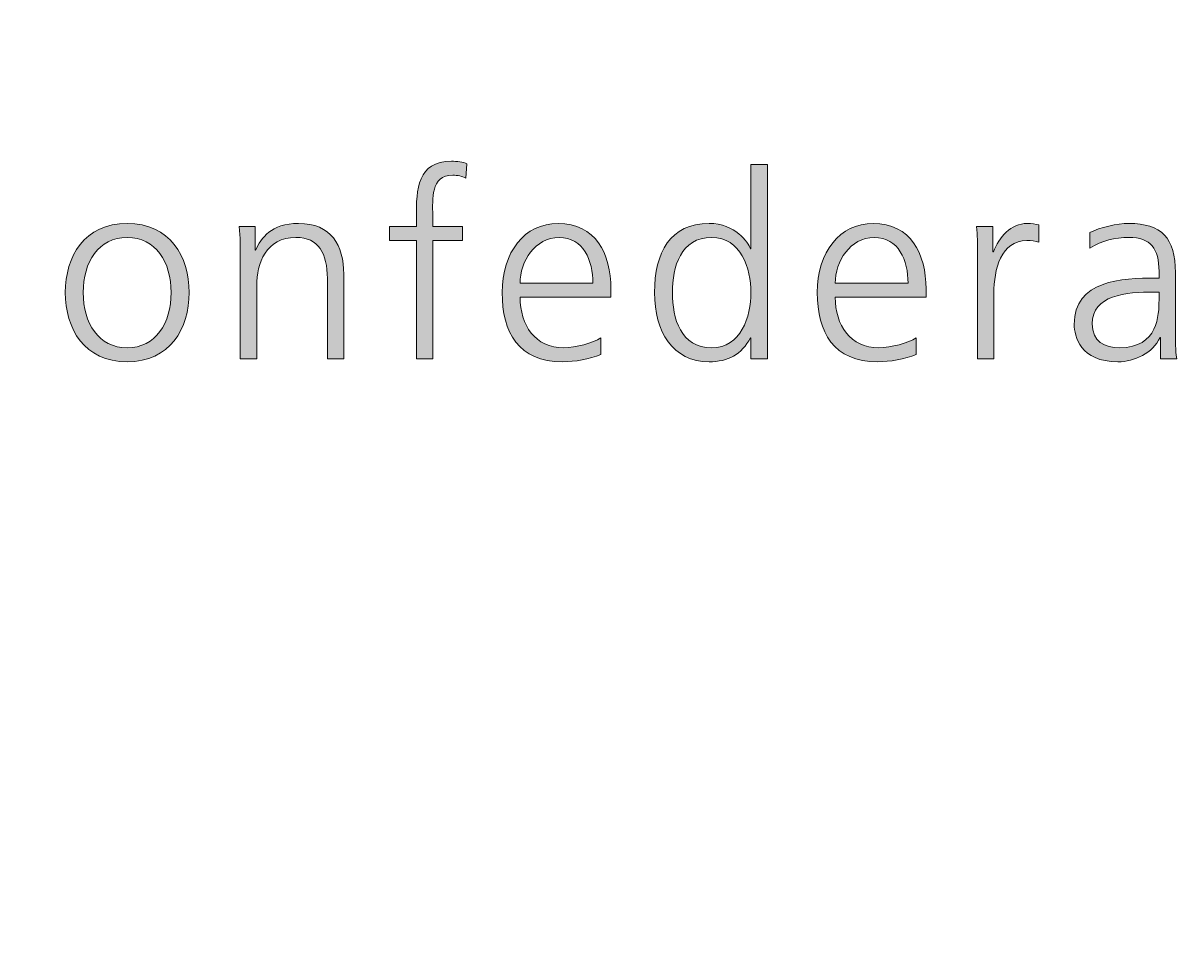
# Model space of a CAD drawing. Header units: millimetres. Extents: x 234 to 444, y 156 to 226.
# Drawn here: x 267.21 to 275.69, y 200.04 to 206.71 of the extents above; entities that cross this region are included whole.
import ezdxf

# ---------------------------------------------------------------- set-up
doc = ezdxf.new("R2010")
doc.units = ezdxf.units.MM
doc.header["$MEASUREMENT"] = 0
doc.layers.get('0').update_dxf_attribs({"lineweight": 0})

# ---------------------------------------------------------------- blocks, each defined once
blk = doc.blocks.new('Block_1')
at = {"transparency": 33554687}
h = blk.add_hatch(color=7, dxfattribs=at)
h.dxf.hatch_style = 2
edge = h.paths.add_edge_path()
edge.add_spline(control_points=[(270.091, 205.1139), (270.091, 205.1139), (269.8947, 205.1139), (269.8947, 205.1139), (269.8947, 205.1139), (269.8947, 205.2164), (269.8947, 205.2164), (269.8947, 205.2164), (270.091, 205.2164), (270.091, 205.2164), (270.091, 205.2164), (270.091, 205.2866), (270.091, 205.2866), (270.091, 205.4898), (270.0985, 205.6948), (270.3482, 205.6948), (270.3864, 205.6948), (270.4378, 205.6892), (270.4606, 205.6758), (270.4606, 205.6758), (270.4531, 205.5714), (270.4531, 205.5714), (270.4283, 205.5847), (270.3921, 205.5923), (270.3577, 205.5923), (270.1939, 205.5923), (270.211, 205.4157), (270.211, 205.3), (270.211, 205.3), (270.211, 205.2164), (270.211, 205.2164), (270.211, 205.2164), (270.4302, 205.2164), (270.4302, 205.2164), (270.4302, 205.2164), (270.4302, 205.1139), (270.4302, 205.1139), (270.4302, 205.1139), (270.211, 205.1139), (270.211, 205.1139), (270.211, 205.1139), (270.211, 204.2481), (270.211, 204.2481), (270.211, 204.2481), (270.091, 204.2481), (270.091, 204.2481), (270.091, 204.2481), (270.091, 205.1139), (270.091, 205.1139)], knot_values=[0, 0, 0, 0, 1, 1, 1, 2, 2, 2, 3, 3, 3, 4, 4, 4, 5, 5, 5, 6, 6, 6, 7, 7, 7, 8, 8, 8, 9, 9, 9, 10, 10, 10, 11, 11, 11, 12, 12, 12, 13, 13, 13, 14, 14, 14, 15, 15, 15, 16, 16, 16, 16], degree=3, periodic=0)
edge.add_line((270.091, 205.1139), (270.091, 205.1139))
h = blk.add_hatch(color=7, dxfattribs=at)
h.dxf.hatch_style = 2
edge = h.paths.add_edge_path()
edge.add_spline(control_points=[(272.2559, 204.3278), (272.4693, 204.3278), (272.5436, 204.5557), (272.5436, 204.7323), (272.5436, 204.9088), (272.4693, 205.1366), (272.2559, 205.1366), (272.0272, 205.1366), (271.9681, 204.9202), (271.9681, 204.7323), (271.9681, 204.5442), (272.0272, 204.3278), (272.2559, 204.3278)], knot_values=[0, 0, 0, 0, 1, 1, 1, 2, 2, 2, 3, 3, 3, 4, 4, 4, 4], degree=3, periodic=0)
edge = h.paths.add_edge_path()
edge.add_spline(control_points=[(272.6638, 204.2481), (272.6638, 204.2481), (272.5436, 204.2481), (272.5436, 204.2481), (272.5436, 204.2481), (272.5436, 204.4019), (272.5436, 204.4019), (272.5436, 204.4019), (272.5399, 204.4019), (272.5399, 204.4019), (272.475, 204.2785), (272.3759, 204.2254), (272.2368, 204.2254), (271.97, 204.2254), (271.8366, 204.4455), (271.8366, 204.7323), (271.8366, 205.0266), (271.9509, 205.2392), (272.2368, 205.2392), (272.4274, 205.2392), (272.5227, 205.1006), (272.5399, 205.0531), (272.5399, 205.0531), (272.5436, 205.0531), (272.5436, 205.0531), (272.5436, 205.0531), (272.5436, 205.6721), (272.5436, 205.6721), (272.5436, 205.6721), (272.6638, 205.6721), (272.6638, 205.6721), (272.6638, 205.6721), (272.6638, 204.2481), (272.6638, 204.2481)], knot_values=[0, 0, 0, 0, 1, 1, 1, 2, 2, 2, 3, 3, 3, 4, 4, 4, 5, 5, 5, 6, 6, 6, 7, 7, 7, 8, 8, 8, 9, 9, 9, 10, 10, 10, 11, 11, 11, 11], degree=3, periodic=0)
edge.add_line((272.6638, 204.2481), (272.6638, 204.2481))
h = blk.add_hatch(color=7, dxfattribs=at)
h.dxf.hatch_style = 2
edge = h.paths.add_edge_path()
edge.add_spline(control_points=[(267.9717, 204.3278), (268.1814, 204.3278), (268.2938, 204.5082), (268.2938, 204.7323), (268.2938, 204.9563), (268.1814, 205.1366), (267.9717, 205.1366), (267.7621, 205.1366), (267.6496, 204.9563), (267.6496, 204.7323), (267.6496, 204.5082), (267.7621, 204.3278), (267.9717, 204.3278)], knot_values=[0, 0, 0, 0, 1, 1, 1, 2, 2, 2, 3, 3, 3, 4, 4, 4, 4], degree=3, periodic=0)
edge = h.paths.add_edge_path()
edge.add_spline(control_points=[(267.9717, 205.2392), (268.2862, 205.2392), (268.4253, 204.9962), (268.4253, 204.7323), (268.4253, 204.4684), (268.2862, 204.2254), (267.9717, 204.2254), (267.6573, 204.2254), (267.5182, 204.4684), (267.5182, 204.7323), (267.5182, 204.9962), (267.6573, 205.2392), (267.9717, 205.2392)], knot_values=[0, 0, 0, 0, 1, 1, 1, 2, 2, 2, 3, 3, 3, 4, 4, 4, 4], degree=3, periodic=0)
edge.add_line((267.9717, 205.2392), (267.9717, 205.2392))
h = blk.add_hatch(color=7, dxfattribs=at)
h.dxf.hatch_style = 2
edge = h.paths.add_edge_path()
edge.add_spline(control_points=[(268.8007, 204.9885), (268.8007, 205.0626), (268.8007, 205.1385), (268.7932, 205.2164), (268.7932, 205.2164), (268.9094, 205.2164), (268.9094, 205.2164), (268.9094, 205.2164), (268.9094, 205.0436), (268.9094, 205.0436), (268.9094, 205.0436), (268.9132, 205.0436), (268.9132, 205.0436), (268.9531, 205.131), (269.0256, 205.2392), (269.2276, 205.2392), (269.4678, 205.2392), (269.5592, 205.0797), (269.5592, 204.8671), (269.5592, 204.8671), (269.5592, 204.2481), (269.5592, 204.2481), (269.5592, 204.2481), (269.4391, 204.2481), (269.4391, 204.2481), (269.4391, 204.2481), (269.4391, 204.8367), (269.4391, 204.8367), (269.4391, 205.0189), (269.3744, 205.1366), (269.2086, 205.1366), (268.9893, 205.1366), (268.9208, 204.9449), (268.9208, 204.7836), (268.9208, 204.7836), (268.9208, 204.2481), (268.9208, 204.2481), (268.9208, 204.2481), (268.8007, 204.2481), (268.8007, 204.2481), (268.8007, 204.2481), (268.8007, 204.9885), (268.8007, 204.9885)], knot_values=[0, 0, 0, 0, 1, 1, 1, 2, 2, 2, 3, 3, 3, 4, 4, 4, 5, 5, 5, 6, 6, 6, 7, 7, 7, 8, 8, 8, 9, 9, 9, 10, 10, 10, 11, 11, 11, 12, 12, 12, 13, 13, 13, 14, 14, 14, 14], degree=3, periodic=0)
edge.add_line((268.8007, 204.9885), (268.8007, 204.9885))
h = blk.add_hatch(color=7, dxfattribs=at)
h.dxf.hatch_style = 2
edge = h.paths.add_edge_path()
edge.add_spline(control_points=[(271.3849, 204.8006), (271.3849, 204.9696), (271.3163, 205.1366), (271.1373, 205.1366), (270.9599, 205.1366), (270.8513, 204.9601), (270.8513, 204.8006), (270.8513, 204.8006), (271.3849, 204.8006), (271.3849, 204.8006)], knot_values=[0, 0, 0, 0, 1, 1, 1, 2, 2, 2, 3, 3, 3, 3], degree=3, periodic=0)
edge = h.paths.add_edge_path()
edge.add_spline(control_points=[(271.4441, 204.2785), (271.3603, 204.2443), (271.2516, 204.2254), (271.1619, 204.2254), (270.8399, 204.2254), (270.7198, 204.4418), (270.7198, 204.7323), (270.7198, 205.0284), (270.8838, 205.2392), (271.1296, 205.2392), (271.404, 205.2392), (271.5165, 205.0189), (271.5165, 204.7588), (271.5165, 204.7588), (271.5165, 204.6981), (271.5165, 204.6981), (271.5165, 204.6981), (270.8513, 204.6981), (270.8513, 204.6981), (270.8513, 204.493), (270.9619, 204.3278), (271.1715, 204.3278), (271.2592, 204.3278), (271.3869, 204.3639), (271.4441, 204.3999), (271.4441, 204.3999), (271.4441, 204.2785), (271.4441, 204.2785)], knot_values=[0, 0, 0, 0, 1, 1, 1, 2, 2, 2, 3, 3, 3, 4, 4, 4, 5, 5, 5, 6, 6, 6, 7, 7, 7, 8, 8, 8, 9, 9, 9, 9], degree=3, periodic=0)
edge.add_line((271.4441, 204.2785), (271.4441, 204.2785))
h = blk.add_hatch(color=7, dxfattribs=at)
h.dxf.hatch_style = 2
edge = h.paths.add_edge_path()
edge.add_spline(control_points=[(273.6947, 204.8006), (273.6947, 204.9696), (273.6261, 205.1366), (273.447, 205.1366), (273.2697, 205.1366), (273.1611, 204.9601), (273.1611, 204.8006), (273.1611, 204.8006), (273.6947, 204.8006), (273.6947, 204.8006)], knot_values=[0, 0, 0, 0, 1, 1, 1, 2, 2, 2, 3, 3, 3, 3], degree=3, periodic=0)
edge = h.paths.add_edge_path()
edge.add_spline(control_points=[(273.7538, 204.2785), (273.67, 204.2443), (273.5614, 204.2254), (273.4717, 204.2254), (273.1497, 204.2254), (273.0296, 204.4418), (273.0296, 204.7323), (273.0296, 205.0284), (273.1936, 205.2392), (273.4393, 205.2392), (273.7138, 205.2392), (273.8263, 205.0189), (273.8263, 204.7588), (273.8263, 204.7588), (273.8263, 204.6981), (273.8263, 204.6981), (273.8263, 204.6981), (273.1611, 204.6981), (273.1611, 204.6981), (273.1611, 204.493), (273.2717, 204.3278), (273.4813, 204.3278), (273.5689, 204.3278), (273.6967, 204.3639), (273.7538, 204.3999), (273.7538, 204.3999), (273.7538, 204.2785), (273.7538, 204.2785)], knot_values=[0, 0, 0, 0, 1, 1, 1, 2, 2, 2, 3, 3, 3, 4, 4, 4, 5, 5, 5, 6, 6, 6, 7, 7, 7, 8, 8, 8, 9, 9, 9, 9], degree=3, periodic=0)
edge.add_line((273.7538, 204.2785), (273.7538, 204.2785))
h = blk.add_hatch(color=7, dxfattribs=at)
h.dxf.hatch_style = 2
edge = h.paths.add_edge_path()
edge.add_spline(control_points=[(274.2036, 205), (274.2036, 205.1063), (274.2036, 205.1462), (274.1961, 205.2164), (274.1961, 205.2164), (274.3161, 205.2164), (274.3161, 205.2164), (274.3161, 205.2164), (274.3161, 205.0304), (274.3161, 205.0304), (274.3161, 205.0304), (274.3199, 205.0304), (274.3199, 205.0304), (274.3638, 205.1385), (274.4457, 205.2392), (274.5696, 205.2392), (274.5982, 205.2392), (274.6325, 205.2335), (274.6535, 205.2278), (274.6535, 205.2278), (274.6535, 205.1024), (274.6535, 205.1024), (274.6287, 205.1101), (274.5963, 205.1139), (274.5658, 205.1139), (274.3752, 205.1139), (274.3237, 204.9012), (274.3237, 204.7266), (274.3237, 204.7266), (274.3237, 204.2481), (274.3237, 204.2481), (274.3237, 204.2481), (274.2037, 204.2481), (274.2037, 204.2481), (274.2037, 204.2481), (274.2037, 205), (274.2037, 205)], knot_values=[0, 0, 0, 0, 1, 1, 1, 2, 2, 2, 3, 3, 3, 4, 4, 4, 5, 5, 5, 6, 6, 6, 7, 7, 7, 8, 8, 8, 9, 9, 9, 10, 10, 10, 11, 11, 11, 12, 12, 12, 12], degree=3, periodic=0)
edge.add_line((274.2037, 205), (274.2036, 205))
h = blk.add_hatch(color=7, dxfattribs=at)
h.dxf.hatch_style = 2
edge = h.paths.add_edge_path()
edge.add_spline(control_points=[(275.5339, 204.7361), (275.5339, 204.7361), (275.4996, 204.7361), (275.4996, 204.7361), (275.2919, 204.7361), (275.0441, 204.7151), (275.0441, 204.5025), (275.0441, 204.3753), (275.1356, 204.3278), (275.2461, 204.3278), (275.5281, 204.3278), (275.5339, 204.5728), (275.5339, 204.6772), (275.5339, 204.6772), (275.5339, 204.7361), (275.5339, 204.7361)], knot_values=[0, 0, 0, 0, 1, 1, 1, 2, 2, 2, 3, 3, 3, 4, 4, 4, 5, 5, 5, 5], degree=3, periodic=0)
edge = h.paths.add_edge_path()
edge.add_spline(control_points=[(275.5453, 204.4038), (275.5453, 204.4038), (275.5415, 204.4038), (275.5415, 204.4038), (275.4882, 204.288), (275.3529, 204.2254), (275.2327, 204.2254), (274.9564, 204.2254), (274.9126, 204.4114), (274.9126, 204.4988), (274.9126, 204.8233), (275.2595, 204.8385), (275.511, 204.8385), (275.511, 204.8385), (275.5339, 204.8385), (275.5339, 204.8385), (275.5339, 204.8385), (275.5339, 204.8879), (275.5339, 204.8879), (275.5339, 205.0531), (275.4748, 205.1366), (275.3128, 205.1366), (275.2117, 205.1366), (275.1165, 205.1139), (275.027, 205.057), (275.027, 205.057), (275.027, 205.1727), (275.027, 205.1727), (275.1012, 205.2088), (275.227, 205.2392), (275.3128, 205.2392), (275.5529, 205.2392), (275.654, 205.131), (275.654, 204.8784), (275.654, 204.8784), (275.654, 204.4512), (275.654, 204.4512), (275.654, 204.3734), (275.654, 204.3146), (275.6635, 204.2481), (275.6635, 204.2481), (275.5453, 204.2481), (275.5453, 204.2481), (275.5453, 204.2481), (275.5453, 204.4038), (275.5453, 204.4038)], knot_values=[0, 0, 0, 0, 1, 1, 1, 2, 2, 2, 3, 3, 3, 4, 4, 4, 5, 5, 5, 6, 6, 6, 7, 7, 7, 8, 8, 8, 9, 9, 9, 10, 10, 10, 11, 11, 11, 12, 12, 12, 13, 13, 13, 14, 14, 14, 15, 15, 15, 15], degree=3, periodic=0)
edge.add_line((275.5453, 204.4038), (275.5453, 204.4038))
for points, knots in [([(270.091, 205.1139), (270.091, 205.1139), (269.8947, 205.1139), (269.8947, 205.1139), (269.8947, 205.1139), (269.8947, 205.2164), (269.8947, 205.2164), (269.8947, 205.2164), (270.091, 205.2164), (270.091, 205.2164), (270.091, 205.2164), (270.091, 205.2866), (270.091, 205.2866), (270.091, 205.4898), (270.0985, 205.6948), (270.3482, 205.6948), (270.3864, 205.6948), (270.4378, 205.6892), (270.4606, 205.6758), (270.4606, 205.6758), (270.4531, 205.5714), (270.4531, 205.5714), (270.4283, 205.5847), (270.3921, 205.5923), (270.3577, 205.5923), (270.1939, 205.5923), (270.211, 205.4157), (270.211, 205.3), (270.211, 205.3), (270.211, 205.2164), (270.211, 205.2164), (270.211, 205.2164), (270.4302, 205.2164), (270.4302, 205.2164), (270.4302, 205.2164), (270.4302, 205.1139), (270.4302, 205.1139), (270.4302, 205.1139), (270.211, 205.1139), (270.211, 205.1139), (270.211, 205.1139), (270.211, 204.2481), (270.211, 204.2481), (270.211, 204.2481), (270.091, 204.2481), (270.091, 204.2481), (270.091, 204.2481), (270.091, 205.1139), (270.091, 205.1139)], [0, 0, 0, 0, 1, 1, 1, 2, 2, 2, 3, 3, 3, 4, 4, 4, 5, 5, 5, 6, 6, 6, 7, 7, 7, 8, 8, 8, 9, 9, 9, 10, 10, 10, 11, 11, 11, 12, 12, 12, 13, 13, 13, 14, 14, 14, 15, 15, 15, 16, 16, 16, 16]), ([(272.6638, 204.2481), (272.6638, 204.2481), (272.5436, 204.2481), (272.5436, 204.2481), (272.5436, 204.2481), (272.5436, 204.4019), (272.5436, 204.4019), (272.5436, 204.4019), (272.5399, 204.4019), (272.5399, 204.4019), (272.475, 204.2785), (272.3759, 204.2254), (272.2368, 204.2254), (271.97, 204.2254), (271.8366, 204.4455), (271.8366, 204.7323), (271.8366, 205.0266), (271.9509, 205.2392), (272.2368, 205.2392), (272.4274, 205.2392), (272.5227, 205.1006), (272.5399, 205.0531), (272.5399, 205.0531), (272.5436, 205.0531), (272.5436, 205.0531), (272.5436, 205.0531), (272.5436, 205.6721), (272.5436, 205.6721), (272.5436, 205.6721), (272.6638, 205.6721), (272.6638, 205.6721), (272.6638, 205.6721), (272.6638, 204.2481), (272.6638, 204.2481)], [0, 0, 0, 0, 1, 1, 1, 2, 2, 2, 3, 3, 3, 4, 4, 4, 5, 5, 5, 6, 6, 6, 7, 7, 7, 8, 8, 8, 9, 9, 9, 10, 10, 10, 11, 11, 11, 11]), ([(267.9717, 205.2392), (268.2862, 205.2392), (268.4253, 204.9962), (268.4253, 204.7323), (268.4253, 204.4684), (268.2862, 204.2254), (267.9717, 204.2254), (267.6573, 204.2254), (267.5182, 204.4684), (267.5182, 204.7323), (267.5182, 204.9962), (267.6573, 205.2392), (267.9717, 205.2392)], [0, 0, 0, 0, 1, 1, 1, 2, 2, 2, 3, 3, 3, 4, 4, 4, 4]), ([(268.8007, 204.9885), (268.8007, 205.0626), (268.8007, 205.1385), (268.7932, 205.2164), (268.7932, 205.2164), (268.9094, 205.2164), (268.9094, 205.2164), (268.9094, 205.2164), (268.9094, 205.0436), (268.9094, 205.0436), (268.9094, 205.0436), (268.9132, 205.0436), (268.9132, 205.0436), (268.9531, 205.131), (269.0256, 205.2392), (269.2276, 205.2392), (269.4678, 205.2392), (269.5592, 205.0797), (269.5592, 204.8671), (269.5592, 204.8671), (269.5592, 204.2481), (269.5592, 204.2481), (269.5592, 204.2481), (269.4391, 204.2481), (269.4391, 204.2481), (269.4391, 204.2481), (269.4391, 204.8367), (269.4391, 204.8367), (269.4391, 205.0189), (269.3744, 205.1366), (269.2086, 205.1366), (268.9893, 205.1366), (268.9208, 204.9449), (268.9208, 204.7836), (268.9208, 204.7836), (268.9208, 204.2481), (268.9208, 204.2481), (268.9208, 204.2481), (268.8007, 204.2481), (268.8007, 204.2481), (268.8007, 204.2481), (268.8007, 204.9885), (268.8007, 204.9885)], [0, 0, 0, 0, 1, 1, 1, 2, 2, 2, 3, 3, 3, 4, 4, 4, 5, 5, 5, 6, 6, 6, 7, 7, 7, 8, 8, 8, 9, 9, 9, 10, 10, 10, 11, 11, 11, 12, 12, 12, 13, 13, 13, 14, 14, 14, 14]), ([(271.4441, 204.2785), (271.3603, 204.2443), (271.2516, 204.2254), (271.1619, 204.2254), (270.8399, 204.2254), (270.7198, 204.4418), (270.7198, 204.7323), (270.7198, 205.0284), (270.8838, 205.2392), (271.1296, 205.2392), (271.404, 205.2392), (271.5165, 205.0189), (271.5165, 204.7588), (271.5165, 204.7588), (271.5165, 204.6981), (271.5165, 204.6981), (271.5165, 204.6981), (270.8513, 204.6981), (270.8513, 204.6981), (270.8513, 204.493), (270.9619, 204.3278), (271.1715, 204.3278), (271.2592, 204.3278), (271.3869, 204.3639), (271.4441, 204.3999), (271.4441, 204.3999), (271.4441, 204.2785), (271.4441, 204.2785)], [0, 0, 0, 0, 1, 1, 1, 2, 2, 2, 3, 3, 3, 4, 4, 4, 5, 5, 5, 6, 6, 6, 7, 7, 7, 8, 8, 8, 9, 9, 9, 9]), ([(273.7538, 204.2785), (273.67, 204.2443), (273.5614, 204.2254), (273.4717, 204.2254), (273.1497, 204.2254), (273.0296, 204.4418), (273.0296, 204.7323), (273.0296, 205.0284), (273.1936, 205.2392), (273.4393, 205.2392), (273.7138, 205.2392), (273.8263, 205.0189), (273.8263, 204.7588), (273.8263, 204.7588), (273.8263, 204.6981), (273.8263, 204.6981), (273.8263, 204.6981), (273.1611, 204.6981), (273.1611, 204.6981), (273.1611, 204.493), (273.2717, 204.3278), (273.4813, 204.3278), (273.5689, 204.3278), (273.6967, 204.3639), (273.7538, 204.3999), (273.7538, 204.3999), (273.7538, 204.2785), (273.7538, 204.2785)], [0, 0, 0, 0, 1, 1, 1, 2, 2, 2, 3, 3, 3, 4, 4, 4, 5, 5, 5, 6, 6, 6, 7, 7, 7, 8, 8, 8, 9, 9, 9, 9]), ([(274.2036, 205), (274.2036, 205.1063), (274.2036, 205.1462), (274.1961, 205.2164), (274.1961, 205.2164), (274.3161, 205.2164), (274.3161, 205.2164), (274.3161, 205.2164), (274.3161, 205.0304), (274.3161, 205.0304), (274.3161, 205.0304), (274.3199, 205.0304), (274.3199, 205.0304), (274.3638, 205.1385), (274.4457, 205.2392), (274.5696, 205.2392), (274.5982, 205.2392), (274.6325, 205.2335), (274.6535, 205.2278), (274.6535, 205.2278), (274.6535, 205.1024), (274.6535, 205.1024), (274.6287, 205.1101), (274.5963, 205.1139), (274.5658, 205.1139), (274.3752, 205.1139), (274.3237, 204.9012), (274.3237, 204.7266), (274.3237, 204.7266), (274.3237, 204.2481), (274.3237, 204.2481), (274.3237, 204.2481), (274.2037, 204.2481), (274.2037, 204.2481), (274.2037, 204.2481), (274.2037, 205), (274.2037, 205)], [0, 0, 0, 0, 1, 1, 1, 2, 2, 2, 3, 3, 3, 4, 4, 4, 5, 5, 5, 6, 6, 6, 7, 7, 7, 8, 8, 8, 9, 9, 9, 10, 10, 10, 11, 11, 11, 12, 12, 12, 12]), ([(275.5453, 204.4038), (275.5453, 204.4038), (275.5415, 204.4038), (275.5415, 204.4038), (275.4882, 204.288), (275.3529, 204.2254), (275.2327, 204.2254), (274.9564, 204.2254), (274.9126, 204.4114), (274.9126, 204.4988), (274.9126, 204.8233), (275.2595, 204.8385), (275.511, 204.8385), (275.511, 204.8385), (275.5339, 204.8385), (275.5339, 204.8385), (275.5339, 204.8385), (275.5339, 204.8879), (275.5339, 204.8879), (275.5339, 205.0531), (275.4748, 205.1366), (275.3128, 205.1366), (275.2117, 205.1366), (275.1165, 205.1139), (275.027, 205.057), (275.027, 205.057), (275.027, 205.1727), (275.027, 205.1727), (275.1012, 205.2088), (275.227, 205.2392), (275.3128, 205.2392), (275.5529, 205.2392), (275.654, 205.131), (275.654, 204.8784), (275.654, 204.8784), (275.654, 204.4512), (275.654, 204.4512), (275.654, 204.3734), (275.654, 204.3146), (275.6635, 204.2481), (275.6635, 204.2481), (275.5453, 204.2481), (275.5453, 204.2481), (275.5453, 204.2481), (275.5453, 204.4038), (275.5453, 204.4038)], [0, 0, 0, 0, 1, 1, 1, 2, 2, 2, 3, 3, 3, 4, 4, 4, 5, 5, 5, 6, 6, 6, 7, 7, 7, 8, 8, 8, 9, 9, 9, 10, 10, 10, 11, 11, 11, 12, 12, 12, 13, 13, 13, 14, 14, 14, 15, 15, 15, 15]), ([(267.9717, 204.3278), (268.1814, 204.3278), (268.2938, 204.5082), (268.2938, 204.7323), (268.2938, 204.9563), (268.1814, 205.1366), (267.9717, 205.1366), (267.7621, 205.1366), (267.6496, 204.9563), (267.6496, 204.7323), (267.6496, 204.5082), (267.7621, 204.3278), (267.9717, 204.3278)], [0, 0, 0, 0, 1, 1, 1, 2, 2, 2, 3, 3, 3, 4, 4, 4, 4]), ([(271.3849, 204.8006), (271.3849, 204.9696), (271.3163, 205.1366), (271.1373, 205.1366), (270.9599, 205.1366), (270.8513, 204.9601), (270.8513, 204.8006), (270.8513, 204.8006), (271.3849, 204.8006), (271.3849, 204.8006)], [0, 0, 0, 0, 1, 1, 1, 2, 2, 2, 3, 3, 3, 3]), ([(272.2559, 204.3278), (272.4693, 204.3278), (272.5436, 204.5557), (272.5436, 204.7323), (272.5436, 204.9088), (272.4693, 205.1366), (272.2559, 205.1366), (272.0272, 205.1366), (271.9681, 204.9202), (271.9681, 204.7323), (271.9681, 204.5442), (272.0272, 204.3278), (272.2559, 204.3278)], [0, 0, 0, 0, 1, 1, 1, 2, 2, 2, 3, 3, 3, 4, 4, 4, 4]), ([(273.6947, 204.8006), (273.6947, 204.9696), (273.6261, 205.1366), (273.447, 205.1366), (273.2697, 205.1366), (273.1611, 204.9601), (273.1611, 204.8006), (273.1611, 204.8006), (273.6947, 204.8006), (273.6947, 204.8006)], [0, 0, 0, 0, 1, 1, 1, 2, 2, 2, 3, 3, 3, 3]), ([(275.5339, 204.7361), (275.5339, 204.7361), (275.4996, 204.7361), (275.4996, 204.7361), (275.2919, 204.7361), (275.0441, 204.7151), (275.0441, 204.5025), (275.0441, 204.3753), (275.1356, 204.3278), (275.2461, 204.3278), (275.5281, 204.3278), (275.5339, 204.5728), (275.5339, 204.6772), (275.5339, 204.6772), (275.5339, 204.7361), (275.5339, 204.7361)], [0, 0, 0, 0, 1, 1, 1, 2, 2, 2, 3, 3, 3, 4, 4, 4, 5, 5, 5, 5])]:
    blk.add_open_spline(points, degree=3, knots=knots)
blk = doc.blocks.new('Block_0')
at = {"color": 7, "lineweight": 40}
blk.add_open_spline([(257.0859, 217.6664), (257.0859, 217.6664), (336.2329, 217.6664), (336.2329, 217.6664), (337.8023, 217.6664), (339.0745, 216.399), (339.0745, 214.8355), (339.0745, 214.8355), (339.0745, 166.7178), (339.0745, 166.7178), (339.0745, 165.1543), (337.8023, 163.8869), (336.2329, 163.8869), (336.2329, 163.8869), (257.0859, 163.8869), (257.0859, 163.8869), (255.5166, 163.8869), (254.2443, 165.1543), (254.2443, 166.7178), (254.2443, 166.7178), (254.2443, 214.8355), (254.2443, 214.8355), (254.2443, 216.399), (255.5166, 217.6664), (257.0859, 217.6664)], degree=3, knots=[0, 0, 0, 0, 1, 1, 1, 2, 2, 2, 3, 3, 3, 4, 4, 4, 5, 5, 5, 6, 6, 6, 7, 7, 7, 8, 8, 8, 8], dxfattribs=at)
blk.add_blockref('Block_1', (0, 0))

msp = doc.modelspace()

# ---------------------------------------------------------------- block references
msp.add_blockref('Block_0', (0, 0))

doc.saveas('drawing.dxf')
